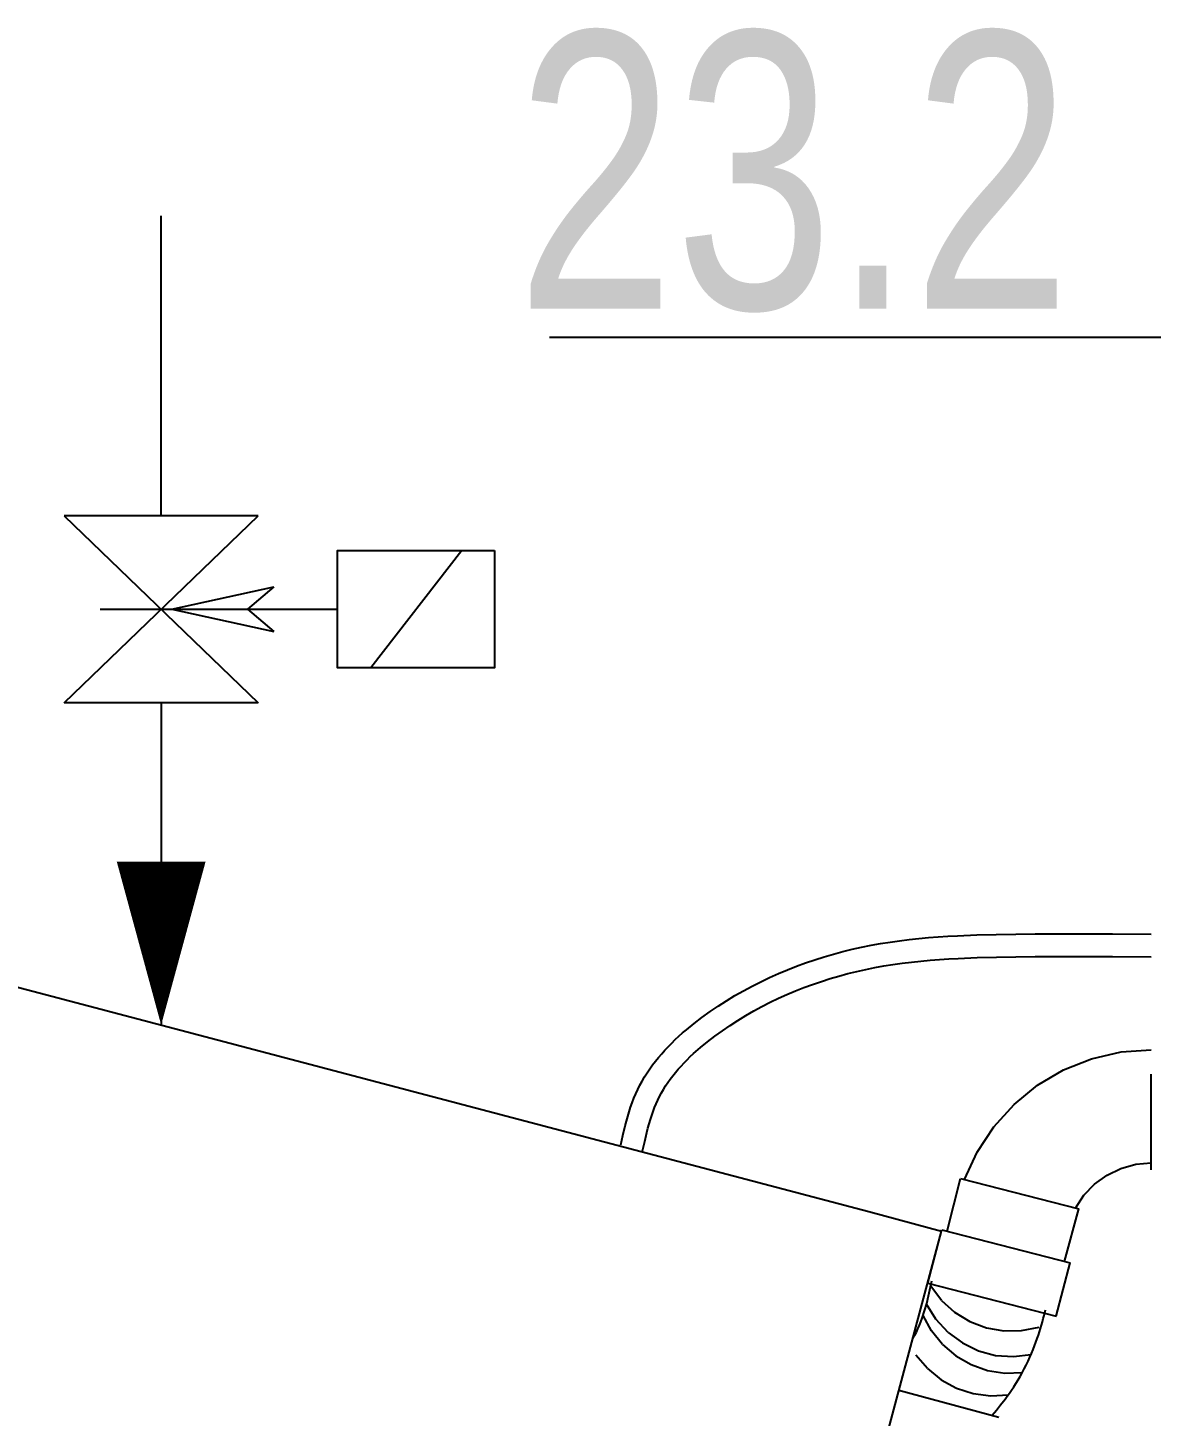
# Model space of a CAD drawing. Extents: x 151310 to 250336, y -70311 to -4848.
# Drawn here: x 223843 to 224529, y -24503 to -23656 of the extents above; entities that cross this region are included whole.
import ezdxf

# ---------------------------------------------------------------- set-up
doc = ezdxf.new("R2010")
doc.units = 0
doc.header["$LTSCALE"] = 300
doc.header["$MEASUREMENT"] = 0
doc.layers.add('1', color=7, linetype='CONTINUOUS')
doc.layers.add('Обозначение задвижек', color=7, linetype='CONTINUOUS')
doc.styles.add('MONARCH', font='monarch', dxfattribs={"width": 0.77})

msp = doc.modelspace()

# ---------------------------------------------------------------- linework, layer by layer
at = {"layer": '1', "ltscale": 0.3}
msp.add_line((223924.48, -23953.19), (223924.48, -23770.33), dxfattribs=at)
at = {"layer": '1'}
for p, q in [((223865.29, -24067.32), (223983.67, -23953.19)), ((223865.29, -23953.19), (223983.67, -24067.32)), ((223510.59, -24154.92), (224356.25, -24377.64)), ((224346.14, -24217.71), (224351.9, -24216.42)), ((224351.9, -24216.42), (224357.68, -24215.27)), ((224357.68, -24215.27), (224363.48, -24214.23)), ((224363.48, -24214.23), (224369.3, -24213.3)), ((224369.3, -24213.3), (224375.14, -24212.48)), ((224375.14, -24212.48), (224380.99, -24211.76)), ((224380.99, -24211.76), (224386.86, -24211.13)), ((224386.86, -24211.13), (224392.74, -24210.59)), ((224392.74, -24210.59), (224398.63, -24210.13)), ((224398.63, -24210.13), (224404.53, -24209.74)), ((224404.53, -24209.74), (224410.44, -24209.41)), ((224410.44, -24209.41), (224422.27, -24208.94)), ((224422.27, -24208.94), (224434.12, -24208.64)), ((224434.12, -24208.64), (224445.97, -24208.47)), ((224445.97, -24208.47), (224457.81, -24208.37)), ((224457.81, -24208.37), (224481.45, -24208.29)), ((224481.45, -24208.29), (224505.06, -24208.32)), ((224505.06, -24208.32), (224528.64, -24208.41)), ((224317.78, -24225.98), (224323.39, -24224.07)), ((224323.39, -24224.07), (224329.03, -24222.29)), ((224329.03, -24222.29), (224334.7, -24220.64)), ((224334.7, -24220.64), (224340.41, -24219.11)), ((224340.41, -24219.11), (224346.14, -24217.71)), ((224382.31, -24225.52), (224387.97, -24224.91)), ((224387.97, -24224.91), (224393.67, -24224.38)), ((224393.67, -24224.38), (224399.39, -24223.93)), ((224399.39, -24223.93), (224405.14, -24223.55)), ((224405.14, -24223.55), (224410.91, -24223.23)), ((224410.91, -24223.23), (224422.52, -24222.75)), ((224422.52, -24222.75), (224434.21, -24222.46)), ((224434.21, -24222.46), (224445.97, -24222.29)), ((224445.97, -24222.29), (224457.77, -24222.19)), ((224457.77, -24222.19), (224481.38, -24222.11)), ((224481.38, -24222.11), (224504.97, -24222.14)), ((224504.97, -24222.14), (224528.58, -24222.23)), ((224295.8, -24234.91), (224301.23, -24232.48)), ((224301.23, -24232.48), (224306.7, -24230.18)), ((224306.7, -24230.18), (224312.22, -24228.02)), ((224312.22, -24228.02), (224317.78, -24225.98)), ((224338.09, -24234.04), (224343.51, -24232.58)), ((224343.51, -24232.58), (224348.97, -24231.24)), ((224348.97, -24231.24), (224354.45, -24230.01)), ((224354.45, -24230.01), (224359.96, -24228.9)), ((224359.96, -24228.9), (224365.5, -24227.9)), ((224365.5, -24227.9), (224371.07, -24227.01)), ((224371.07, -24227.01), (224376.67, -24226.22)), ((224376.67, -24226.22), (224382.31, -24225.52)), ((224279.85, -24243.01), (224285.11, -24240.18)), ((224285.11, -24240.18), (224290.43, -24237.48)), ((224290.43, -24237.48), (224295.8, -24234.91)), ((224311.54, -24243.14), (224316.76, -24241.08)), ((224316.76, -24241.08), (224322.03, -24239.14)), ((224322.03, -24239.14), (224327.35, -24237.32)), ((224327.35, -24237.32), (224332.7, -24235.62)), ((224332.7, -24235.62), (224338.09, -24234.04)), ((224264.44, -24252.35), (224269.51, -24249.1)), ((224269.51, -24249.1), (224274.65, -24245.98)), ((224274.65, -24245.98), (224279.85, -24243.01)), ((224291.13, -24252.63), (224296.15, -24250.07)), ((224296.15, -24250.07), (224301.23, -24247.63)), ((224301.23, -24247.63), (224306.36, -24245.32)), ((224306.36, -24245.32), (224311.54, -24243.14)), ((224254.52, -24259.27), (224259.44, -24255.74)), ((224259.44, -24255.74), (224264.44, -24252.35)), ((224276.42, -24261.08), (224281.26, -24258.13)), ((224281.26, -24258.13), (224286.17, -24255.31)), ((224286.17, -24255.31), (224291.13, -24252.63)), ((224242.7, -24268.75), (224244.99, -24266.78)), ((224244.99, -24266.78), (224249.69, -24262.95)), ((224249.69, -24262.95), (224254.52, -24259.27)), ((224262.32, -24270.69), (224266.94, -24267.36)), ((224266.94, -24267.36), (224271.65, -24264.15)), ((224271.65, -24264.15), (224276.42, -24261.08)), ((224233.98, -24277.03), (224236.08, -24274.9)), ((224236.08, -24274.9), (224238.24, -24272.81)), ((224238.24, -24272.81), (224240.44, -24270.76)), ((224240.44, -24270.76), (224242.7, -24268.75)), ((224253.51, -24277.67), (224257.84, -24274.12)), ((224257.84, -24274.12), (224262.32, -24270.69)), ((224226.15, -24285.96), (224228.01, -24283.66)), ((224228.01, -24283.66), (224229.94, -24281.41)), ((224229.94, -24281.41), (224231.93, -24279.2)), ((224231.93, -24279.2), (224233.98, -24277.03)), ((224245.43, -24285.09), (224247.37, -24283.19)), ((224247.37, -24283.19), (224249.37, -24281.33)), ((224249.37, -24281.33), (224253.51, -24277.67)), ((224492.28, -24284.51), (224510.25, -24280.35)), ((224510.25, -24280.35), (224528.65, -24278.95)), ((224221.01, -24293.1), (224222.65, -24290.68)), ((224222.65, -24290.68), (224224.37, -24288.3)), ((224224.37, -24288.3), (224226.15, -24285.96)), ((224238.31, -24292.9), (224239.99, -24290.91)), ((224239.99, -24290.91), (224241.74, -24288.95)), ((224241.74, -24288.95), (224243.56, -24287)), ((224243.56, -24287), (224245.43, -24285.09)), ((224459.23, -24300.7), (224475.14, -24291.35)), ((224475.14, -24291.35), (224492.28, -24284.51)), ((224215.3, -24303.25), (224216.59, -24300.64)), ((224216.59, -24300.64), (224217.98, -24298.09)), ((224217.98, -24298.09), (224219.45, -24295.57)), ((224219.45, -24295.57), (224221.01, -24293.1)), ((224230.99, -24303.2), (224232.3, -24301.1)), ((224232.3, -24301.1), (224233.69, -24299.01)), ((224233.69, -24299.01), (224235.15, -24296.95)), ((224235.15, -24296.95), (224236.69, -24294.92)), ((224236.69, -24294.92), (224238.31, -24292.9)), ((224444.92, -24312.34), (224459.23, -24300.7)), ((224528.64, -24352.24), (224528.64, -24293.92)), ((224211.92, -24311.32), (224212.97, -24308.59)), ((224212.97, -24308.59), (224214.09, -24305.9)), ((224214.09, -24305.9), (224215.3, -24303.25)), ((224226.55, -24311.91), (224227.55, -24309.66)), ((224227.55, -24309.66), (224228.62, -24307.48)), ((224228.62, -24307.48), (224229.76, -24305.33)), ((224229.76, -24305.33), (224230.99, -24303.2)), ((224209.18, -24319.7), (224210.03, -24316.87)), ((224210.03, -24316.87), (224210.95, -24314.08)), ((224210.95, -24314.08), (224211.92, -24311.32)), ((224223.85, -24319.07), (224224.7, -24316.62)), ((224224.7, -24316.62), (224225.6, -24314.23)), ((224225.6, -24314.23), (224226.55, -24311.91)), ((224432.53, -24326.02), (224444.92, -24312.34)), ((224206.22, -24331.22), (224207.62, -24325.42)), ((224207.62, -24325.42), (224209.18, -24319.7)), ((224221.55, -24326.78), (224222.28, -24324.15)), ((224222.28, -24324.15), (224223.04, -24321.58)), ((224223.04, -24321.58), (224223.85, -24319.07)), ((224422.36, -24341.42), (224432.53, -24326.02)), ((224204.93, -24337.07), (224206.22, -24331.22)), ((224218.29, -24340.65), (224219.54, -24334.97)), ((224219.54, -24334.97), (224220.86, -24329.46)), ((224220.86, -24329.46), (224221.55, -24326.78)), ((224414.63, -24358.17), (224422.36, -24341.42)), ((224501.73, -24355.45), (224510.21, -24351.38)), ((224510.21, -24351.38), (224519.28, -24348.88)), ((224519.28, -24348.88), (224528.65, -24348.04)), ((224404.15, -24389.63), (224412.19, -24357.54)), ((224412.19, -24357.54), (224484.42, -24376.12)), ((224494.12, -24360.97), (224501.73, -24355.45)), ((224482.41, -24375.6), (224487.6, -24367.76)), ((224487.6, -24367.76), (224494.12, -24360.97)), ((224475.71, -24408.17), (224484.42, -24376.12)), ((224356.25, -24377.64), (224400.75, -24389.58)), ((224311.39, -24722.32), (224400.74, -24389.59)), ((224392.38, -24421.33), (224400.85, -24388.79)), ((224400.85, -24388.79), (224479.15, -24409.09)), ((224470.55, -24441.55), (224479.15, -24409.09)), ((224392.77, -24429.21), (224394.82, -24419.89)), ((224392.38, -24421.33), (224470.55, -24441.55)), ((224400.63, -24431.91), (224394.09, -24423.27)), ((224390.36, -24438.34), (224391.63, -24433.81)), ((224397.28, -24443.42), (224391.53, -24434.19)), ((224391.63, -24433.81), (224392.77, -24429.21)), ((224400.63, -24431.91), (224408.67, -24439.18)), ((224387.25, -24447.1), (224388.11, -24444.95)), ((224388.11, -24444.95), (224388.92, -24442.78)), ((224388.92, -24442.78), (224390.36, -24438.34)), ((224394.55, -24450.55), (224389.47, -24441.15)), ((224404.65, -24451.42), (224397.28, -24443.42)), ((224408.67, -24439.18), (224417.92, -24444.83)), ((224417.92, -24444.83), (224428.06, -24448.65)), ((224461.69, -24446.94), (224462.25, -24444.97)), ((224462.25, -24444.97), (224462.76, -24443.05)), ((224462.76, -24443.05), (224463.25, -24441.18)), ((224463.25, -24441.18), (224464.13, -24437.59)), ((224383.09, -24455.31), (224384.24, -24453.32)), ((224384.24, -24453.32), (224385.32, -24451.28)), ((224385.32, -24451.28), (224386.32, -24449.21)), ((224386.32, -24449.21), (224387.25, -24447.1)), ((224401.28, -24458.86), (224394.55, -24450.55)), ((224404.65, -24451.42), (224413.39, -24457.89)), ((224428.06, -24448.65), (224438.73, -24450.52)), ((224438.73, -24450.52), (224449.57, -24450.36)), ((224449.57, -24450.36), (224460.19, -24448.18)), ((224459.08, -24455.25), (224459.8, -24453.11)), ((224459.8, -24453.11), (224460.48, -24451)), ((224460.48, -24451), (224461.1, -24448.95)), ((224461.1, -24448.95), (224461.69, -24446.94)), ((224401.28, -24458.86), (224409.41, -24465.79)), ((224413.39, -24457.89), (224423.18, -24462.61)), ((224455.64, -24464.25), (224456.59, -24461.94)), ((224456.59, -24461.94), (224457.48, -24459.67)), ((224457.48, -24459.67), (224458.31, -24457.44)), ((224458.31, -24457.44), (224459.08, -24455.25)), ((224392.04, -24473.52), (224385.1, -24465.3)), ((224409.41, -24465.79), (224418.68, -24471.11)), ((224423.18, -24462.61), (224433.69, -24465.42)), ((224433.69, -24465.42), (224444.54, -24466.21)), ((224444.54, -24466.21), (224455.34, -24464.96)), ((224452.37, -24471.36), (224453.54, -24468.96)), ((224453.54, -24468.96), (224454.63, -24466.59)), ((224454.63, -24466.59), (224455.64, -24464.25)), ((224392.04, -24473.52), (224400.38, -24480.32)), ((224418.68, -24471.11), (224428.78, -24474.63)), ((224428.78, -24474.63), (224439.34, -24476.23)), ((224439.34, -24476.23), (224450.02, -24475.86)), ((224447.37, -24480.46), (224448.66, -24478.28)), ((224448.66, -24478.28), (224449.92, -24476.04)), ((224449.92, -24476.04), (224451.16, -24473.74)), ((224451.16, -24473.74), (224452.37, -24471.36)), ((224374.65, -24486.73), (224435.62, -24503.12)), ((224400.38, -24480.32), (224409.83, -24485.45)), ((224409.83, -24485.45), (224420.07, -24488.74)), ((224442.11, -24488.54), (224443.44, -24486.61)), ((224443.44, -24486.61), (224444.76, -24484.62)), ((224444.76, -24484.62), (224446.07, -24482.57)), ((224446.07, -24482.57), (224447.37, -24480.46)), ((224420.07, -24488.74), (224430.75, -24490.08)), ((224430.75, -24490.08), (224441.48, -24489.42)), ((224434.15, -24498.95), (224436.78, -24495.69)), ((224436.78, -24495.69), (224439.44, -24492.23)), ((224439.44, -24492.23), (224440.77, -24490.41)), ((224440.77, -24490.41), (224442.11, -24488.54)), ((224431.55, -24502.02), (224434.15, -24498.95))]:
    msp.add_line(p, q, dxfattribs=at)
at = {"layer": '1', "ltscale": 0.5}
for p, q in [((223983.67, -23953.19), (223865.29, -23953.19)), ((224107.89, -23974.53), (224052.46, -24045.98)), ((223930.96, -24010.25), (223993.23, -23996.65)), ((223993.23, -23996.65), (223977.12, -24010.25)), ((223930.96, -24010.25), (223993.23, -24023.85)), ((223977.12, -24010.25), (223993.23, -24023.85)), ((223983.67, -24067.32), (223865.29, -24067.32))]:
    msp.add_line(p, q, dxfattribs=at)
at = {"layer": '1', "ltscale": 30}
msp.add_line((223887.24, -24010.25), (224032.1, -24010.25), dxfattribs=at)
at = {"layer": '1', "ltscale": 0.15}
msp.add_line((223924.48, -24067.32), (223924.48, -24263.93), dxfattribs=at)
at = {"layer": '1', "ltscale": 0.5}
msp.add_lwpolyline([(224127.9, -23974.53), (224127.9, -24045.98), (224032.1, -24045.98), (224032.1, -23974.53)], close=True, dxfattribs=at)
at = {"layer": '1', "ltscale": 0.3}
msp.add_lwpolyline([(223924.48, -24263.93, 0, 54.19, 0), (223924.48, -24164.26, 33.87, 33.87, 0)], format="xyseb", dxfattribs=at)
at = {"layer": 'Обозначение задвижек', "ltscale": 0.4}
msp.add_line((224161.48, -23844.22), (224554.08, -23844.22), dxfattribs=at)

# ---------------------------------------------------------------- texts
at = {"layer": '1', "ltscale": 0.4, "insert": (224141.21, -23658.06), "char_height": 168.91, "attachment_point": 1, "style": 'MONARCH'}
msp.add_mtext_dynamic_manual_height_columns('23.2', width=409.8426, gutter_width=879.74, heights=[0], dxfattribs=at)

doc.saveas('drawing.dxf')
